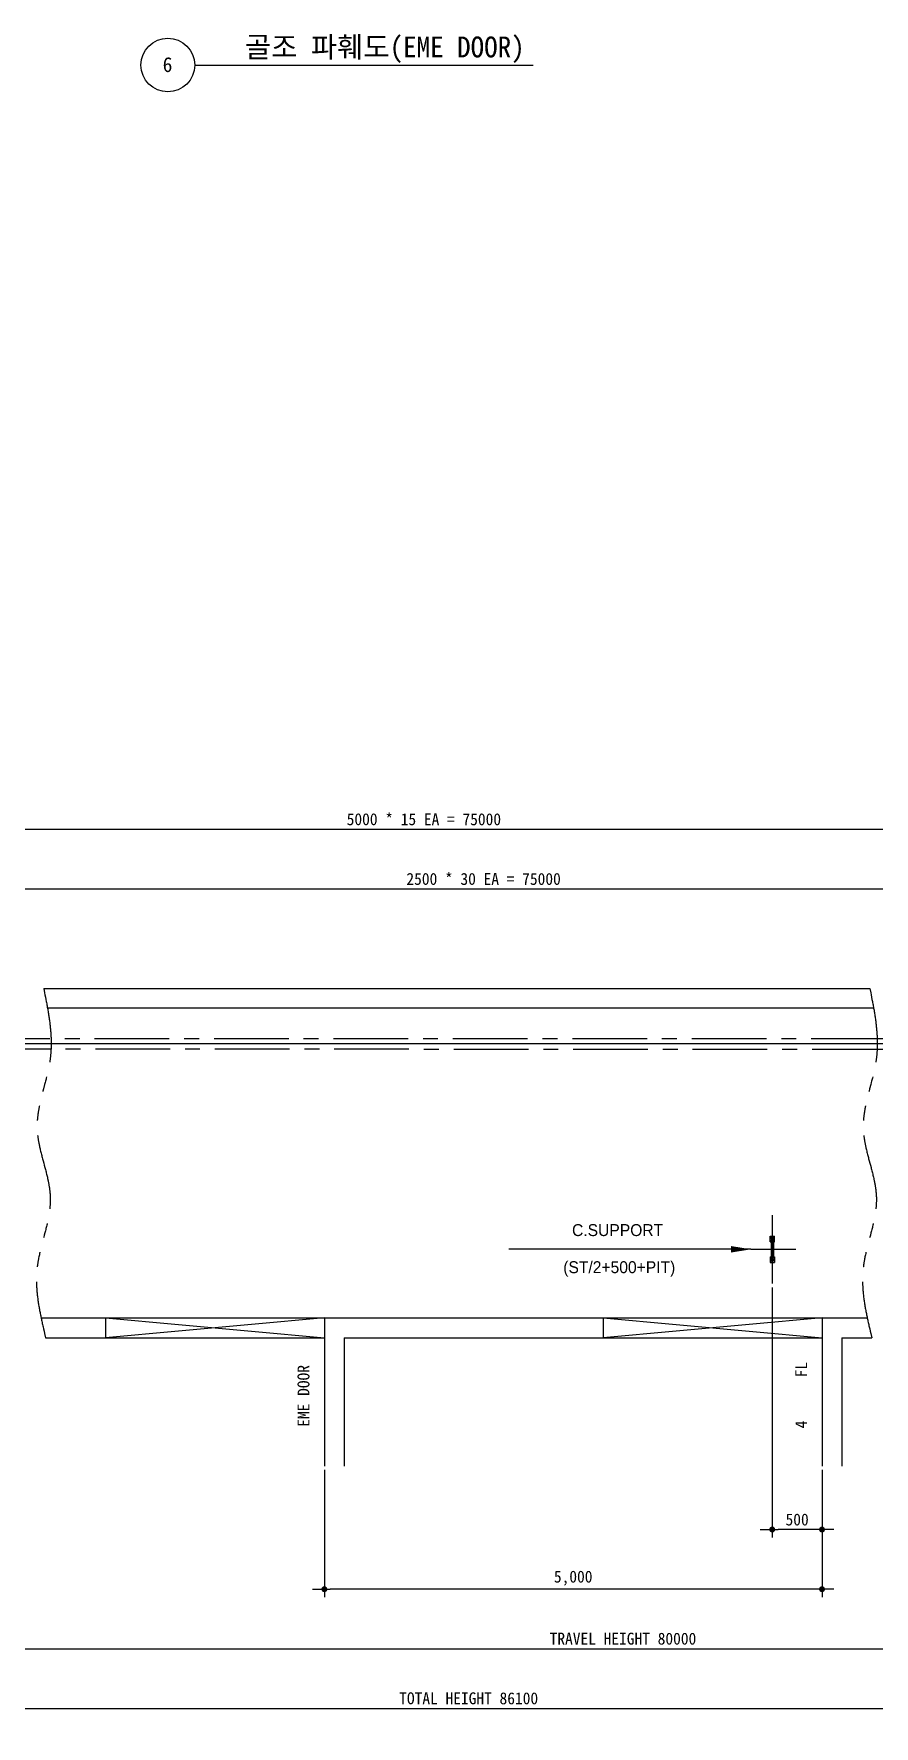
# Model space of a CAD drawing. Extents: x -9109 to 174251, y 57759 to 115528.
# Drawn here: x 153505 to 161947, y 67619 to 84635 of the extents above; entities that cross this region are included whole.
import ezdxf
from ezdxf.enums import TextEntityAlignment as Align

# ---------------------------------------------------------------- set-up
doc = ezdxf.new("R2010")
doc.units = 0
doc.header["$LTSCALE"] = 600
doc.header["$MEASUREMENT"] = 0
doc.linetypes.add('CENTER', pattern=[2, 1.25, -0.25, 0.25, -0.25])
doc.linetypes.add('PHANTOM', pattern=[2.5, 1.25, -0.25, 0.25, -0.25, 0.25, -0.25])
doc.layers.get('0').update_dxf_attribs({"linetype": 'CONTINUOUS'})
for name, color, linetype in [('1', 3, 'CONTINUOUS'), ('3', 1, 'CENTER'), ('4', 6, 'PHANTOM'), ('A-DIMS', 7, 'CONTINUOUS')]:
    doc.layers.add(name, color=color, linetype=linetype)
for name, color, linetype, lineweight in [('A-XXXX-SYMB', 7, 'CONTINUOUS', 25), ('A-XXXX-TXT1', 3, 'CONTINUOUS', 25), ('A-XXXX-TXT2', 3, 'CONTINUOUS', 25)]:
    doc.layers.add(name, color=color, linetype=linetype, lineweight=lineweight)
doc.styles.add('HY울릉도L', font='')
doc.styles.add('LGIS', font='ROMANS.shx', dxfattribs={"width": 0.85, "oblique": 3, "bigfont": 'GSG1.shx'})
doc.styles.add('OTIS', font='')
doc.styles.add('돋움체', font='')
doc.styles.get('HY울릉도L').set_extended_font_data('Dotum')
doc.styles.get('OTIS').set_extended_font_data('Dotum')
doc.styles.get('돋움체').set_extended_font_data('DotumChe')
doc.dimstyles.new('CDIM', dxfattribs={"dimtxt": 3, "dimasz": 1.5, "dimexe": 2, "dimexo": 1, "dimgap": 1, "dimtad": 1, "dimdec": 0, "dimrnd": 0.5, "dimzin": 0, "dimdsep": 32, "dimlunit": 6, "dimtxsty": 'HY울릉도L', "dimblk1": '_CIDOT', "dimblk2": '_CIDOT', "dimsah": 1, "dimcen": 5.5, "dimclrd": 2, "dimclre": 2, "dimclrt": 7, "dimadec": 0, "dimazin": 0, "dimtfac": 1, "dimtdec": 0, "dimtix": 1, "dimtmove": 2, "dimatfit": 1, "dimldrblk": '_CIDOT', "dimfxl": 1, "dimtolj": 1, "dimtzin": 0, "dimlwd": -1, "dimarcsym": 0})
doc.dimstyles.new('LGIS', dxfattribs={"dimtxt": 2, "dimasz": 2, "dimexe": 1, "dimexo": 1, "dimgap": 0.8, "dimtad": 3, "dimzin": 12, "dimdsep": 46, "dimtxsty": 'LGIS', "dimcen": 0, "dimclrd": 3, "dimclre": 3, "dimclrt": 3, "dimadec": 0, "dimazin": 0, "dimtfac": 1, "dimtmove": 0, "dimatfit": 3, "dimfxl": 1, "dimtolj": 1, "dimtzin": 12, "dimarcsym": 0})

# ---------------------------------------------------------------- blocks, each defined once
blk = doc.blocks.new('_CIDOT')
at = {"color": 0, "linetype": 'ByBlock'}
blk.add_line((2, 0), (-1, 0), dxfattribs=at)
at = {"color": 0, "linetype": 'ByBlock', "const_width": 0.5}
blk.add_lwpolyline([(-0.25, 0, 1), (0.25, 0, 1)], format="xyb", close=True, dxfattribs=at)
blk = doc.blocks.new('*D56')
at = {"layer": 'A-DIMS', "lineweight": -2, "transparency": 16777216}
for p, q in [((166923, 70195), (166923, 68316)), ((151923, 70104), (151923, 68316))]:
    blk.add_line(p, q, dxfattribs=at)
at = {"layer": 'A-DIMS', "transparency": 16777216}
blk.add_line((151983, 68396), (166863, 68396), dxfattribs=at)
at = {"layer": 'A-DIMS', "transparency": 16777216, "xscale": 60, "yscale": 60, "zscale": 60, "rotation": 180}
blk.add_blockref('_CIDOT', (151923, 68396), dxfattribs=at)
at = {"layer": 'A-DIMS', "transparency": 16777216, "xscale": 60, "yscale": 60, "zscale": 60}
blk.add_blockref('_CIDOT', (166923, 68396), dxfattribs=at)
at = {"layer": 'A-DIMS', "color": 3, "transparency": 16777216, "insert": (159423, 68498), "char_height": 120, "attachment_point": 5, "style": '돋움체'}
blk.add_mtext('\\A1;{\\C7;TRAVEL HEIGHT 80000}', dxfattribs=at)
blk = doc.blocks.new('*D57')
at = {"layer": 'A-DIMS', "lineweight": -2, "transparency": 16777216}
for p, q in [((147323, 68408), (147323, 67716)), ((168423, 68357), (168423, 67716))]:
    blk.add_line(p, q, dxfattribs=at)
at = {"layer": 'A-DIMS', "transparency": 16777216}
blk.add_line((147383, 67796), (168363, 67796), dxfattribs=at)
at = {"layer": 'A-DIMS', "transparency": 16777216, "xscale": 60, "yscale": 60, "zscale": 60, "rotation": 180}
blk.add_blockref('_CIDOT', (147323, 67796), dxfattribs=at)
at = {"layer": 'A-DIMS', "transparency": 16777216, "xscale": 60, "yscale": 60, "zscale": 60}
blk.add_blockref('_CIDOT', (168423, 67796), dxfattribs=at)
at = {"layer": 'A-DIMS', "color": 3, "transparency": 16777216, "insert": (157873, 67898), "char_height": 120, "attachment_point": 5, "style": '돋움체'}
blk.add_mtext('\\A1;{\\C7;TOTAL HEIGHT 86100}', dxfattribs=at)
blk = doc.blocks.new('*D74')
at = {"layer": 'A-DIMS', "lineweight": -2, "transparency": 16777216}
for p, q in [((152423, 76077), (152423, 76717)), ((162423, 76077), (162423, 76717))]:
    blk.add_line(p, q, dxfattribs=at)
at = {"layer": 'A-DIMS', "transparency": 16777216}
blk.add_line((152483, 76637), (162363, 76637), dxfattribs=at)
at = {"layer": 'A-DIMS', "transparency": 16777216, "xscale": 60, "yscale": 60, "zscale": 60, "rotation": 180}
blk.add_blockref('_CIDOT', (152423, 76637), dxfattribs=at)
at = {"layer": 'A-DIMS', "transparency": 16777216, "xscale": 60, "yscale": 60, "zscale": 60}
blk.add_blockref('_CIDOT', (162423, 76637), dxfattribs=at)
at = {"layer": 'A-DIMS', "color": 3, "transparency": 16777216, "insert": (157423, 76737), "char_height": 120, "attachment_point": 5, "style": '돋움체'}
blk.add_mtext('\\A1;5000 * 15 EA = 75000', dxfattribs=at)
blk = doc.blocks.new('*D75')
at = {"layer": 'A-DIMS', "lineweight": -2, "transparency": 16777216}
for p, q in [((153023, 75077), (153023, 76117)), ((163023, 75077), (163023, 76117))]:
    blk.add_line(p, q, dxfattribs=at)
at = {"layer": 'A-DIMS', "transparency": 16777216}
blk.add_line((153083, 76037), (162963, 76037), dxfattribs=at)
at = {"layer": 'A-DIMS', "transparency": 16777216, "xscale": 60, "yscale": 60, "zscale": 60, "rotation": 180}
blk.add_blockref('_CIDOT', (153023, 76037), dxfattribs=at)
at = {"layer": 'A-DIMS', "transparency": 16777216, "xscale": 60, "yscale": 60, "zscale": 60}
blk.add_blockref('_CIDOT', (163023, 76037), dxfattribs=at)
at = {"layer": 'A-DIMS', "color": 3, "transparency": 16777216, "insert": (158023, 76137), "char_height": 120, "attachment_point": 5, "style": '돋움체'}
blk.add_mtext('\\A1;2500 * 30 EA = 75000', dxfattribs=at)
blk = doc.blocks.new('*D67')
at = {"layer": 'A-DIMS', "lineweight": -2, "transparency": 16777216}
for p, q in [((160923, 72031), (160923, 69516)), ((161423, 70195), (161423, 69516))]:
    blk.add_line(p, q, dxfattribs=at)
at = {"layer": 'A-DIMS', "transparency": 16777216}
blk.add_line((161363, 69596), (160983, 69596), dxfattribs=at)
at = {"layer": 'A-DIMS', "transparency": 16777216, "xscale": 60, "yscale": 60, "zscale": 60, "rotation": 180}
blk.add_blockref('_CIDOT', (160923, 69596), dxfattribs=at)
at = {"layer": 'A-DIMS', "transparency": 16777216, "xscale": 60, "yscale": 60, "zscale": 60}
blk.add_blockref('_CIDOT', (161423, 69596), dxfattribs=at)
at = {"layer": 'A-DIMS', "color": 3, "transparency": 16777216, "insert": (161173, 69696), "char_height": 120, "attachment_point": 5, "style": '돋움체'}
blk.add_mtext('\\A1;{\\C256;500}', dxfattribs=at)
blk = doc.blocks.new('*D70')
at = {"layer": 'A-DIMS', "lineweight": -2, "transparency": 16777216}
for p, q in [((156423, 70195), (156423, 68916)), ((161423, 70195), (161423, 68916))]:
    blk.add_line(p, q, dxfattribs=at)
at = {"layer": 'A-DIMS', "transparency": 16777216}
blk.add_line((161363, 68996), (156483, 68996), dxfattribs=at)
at = {"layer": 'A-DIMS', "transparency": 16777216, "xscale": 60, "yscale": 60, "zscale": 60, "rotation": 180}
blk.add_blockref('_CIDOT', (156423, 68996), dxfattribs=at)
at = {"layer": 'A-DIMS', "transparency": 16777216, "xscale": 60, "yscale": 60, "zscale": 60}
blk.add_blockref('_CIDOT', (161423, 68996), dxfattribs=at)
at = {"layer": 'A-DIMS', "color": 3, "transparency": 16777216, "insert": (158923, 69107), "char_height": 120, "attachment_point": 5, "style": '돋움체'}
blk.add_mtext('\\A1;5,000', dxfattribs=at)

msp = doc.modelspace()

# ---------------------------------------------------------------- linework, layer by layer
for p, q in [((153603, 75036.9), (161903, 75036.9)), ((161941.9, 74836.9), (153641.9, 74836.9)), ((153577, 71724.6), (161877, 71724.6)), ((154223, 71724.6), (154223, 71524.6)), ((156423, 71724.6), (156423, 70234.5)), ((159223, 71724.6), (159223, 71524.6)), ((161423, 71724.6), (161423, 70234.5)), ((153623, 71524.6), (156423, 71524.6)), ((156623, 71524.6), (161423, 71524.6)), ((156623, 71524.6), (156623, 70234.5)), ((161623, 71524.6), (161923, 71524.6)), ((161623, 71524.6), (161623, 70234.5))]:
    msp.add_line(p, q)
at = {"color": 7}
for p, q in [((160901.1, 72544.8), (160944.8, 72544.8)), ((160901.1, 72488), (160901.1, 72544.8)), ((160901.1, 72491.5), (160944.8, 72491.5)), ((160911.7, 72491.5), (160911.7, 72505.1)), ((160911.7, 72505.1), (160934.2, 72505.1)), ((160934.2, 72491.5), (160934.2, 72505.1)), ((160944.8, 72488), (160944.8, 72544.8)), ((160901.1, 72488), (160944.8, 72488)), ((160901.1, 72339.2), (160901.1, 72282.3)), ((160901.1, 72339.2), (160944.8, 72339.2)), ((160901.1, 72335.7), (160944.8, 72335.7)), ((160911.7, 72488), (160911.7, 72339.2)), ((160911.7, 72335.7), (160911.7, 72322)), ((160911.7, 72322), (160934.2, 72322)), ((160934.2, 72488), (160934.2, 72339.2)), ((160934.2, 72335.7), (160934.2, 72322)), ((160944.8, 72339.2), (160944.8, 72282.3)), ((160901.1, 72282.3), (160944.8, 72282.3))]:
    msp.add_line(p, q, dxfattribs=at)
for points in [[(160923, 72535.5), (160933.8, 72529.2), (160933.8, 72516.7), (160923, 72510.5), (160912.1, 72516.7), (160912.1, 72529.2)], [(160923, 72291.7), (160933.8, 72298), (160933.8, 72310.5), (160923, 72316.7), (160912.1, 72310.5), (160912.1, 72298)]]:
    msp.add_lwpolyline(points, close=True, dxfattribs=at)
for centre, radius in [((160923, 72523), 12.5), ((160923, 72523), 5.96), ((160923, 72523), 5.12), ((160923, 72304.2), 12.5), ((160923, 72304.2), 5.96), ((160923, 72304.2), 5.12)]:
    msp.add_circle(centre, radius, dxfattribs=at)
at = {"layer": '1'}
for p, q in [((164960.7, 74478.2), (147045.7, 74478.2)), ((156423, 71724.6), (154223, 71524.6)), ((154223, 71724.6), (156423, 71524.6)), ((161423, 71724.6), (159223, 71524.6)), ((159223, 71724.6), (161423, 71524.6))]:
    msp.add_line(p, q, dxfattribs=at)
at = {"layer": '3'}
for p, q in [((164464.8, 74530.4), (146644.9, 74532)), ((164473.3, 74423.7), (146291.5, 74425.4)), ((160923, 72756.7), (160923, 72070.8)), ((160708.1, 72413.7), (161158.9, 72413.7))]:
    msp.add_line(p, q, dxfattribs=at)
at = {"layer": '4'}
for points in [[(153603, 75036.9), (153603, 75036.9), (153603, 75036.9), (153603, 75036.9), (153650.7, 74801.8), (153746.7, 74328.8), (153422.3, 73632.6), (153784.9, 72928.7), (153454, 72231.2), (153566.8, 71759.4), (153623, 71524.6)], [(161903, 75036.9), (161903, 75036.9), (161903, 75036.9), (161903, 75036.9), (161950.7, 74801.8), (162046.7, 74328.8), (161722.3, 73632.6), (162084.9, 72928.7), (161754, 72231.2), (161866.8, 71759.4), (161923, 71524.6)]]:
    msp.add_open_spline(points, degree=3, knots=[-0.000144, -0.000144, -0.000144, -0.000144, 0, 0, 0, 705.8057787, 1420.5241736, 2135.2425685, 2849.9609634, 3557.5981885, 3557.5981885, 3557.5981885, 3557.5981885], dxfattribs=at)
at = {"layer": 'A-XXXX-SYMB'}
msp.add_line((155120.8, 84321.5), (158521.5, 84321.5), dxfattribs=at)
msp.add_circle((154850.8, 84321.5), 270, dxfattribs=at)

# ---------------------------------------------------------------- texts
at = {"layer": '1', "style": 'OTIS'}
for s, p in [('C.SUPPORT', (159369.4, 72606.7)), ('(ST/2+500+PIT)', (159386.1, 72233.9))]:
    msp.add_text(s, height=120, dxfattribs=at).set_placement(p, align=Align.MIDDLE_CENTER)
at = {"layer": 'A-XXXX-TXT1', "style": '돋움체'}
msp.add_text('골조 파훼도(EME DOOR)', height=210, dxfattribs=at).set_placement((158435.8, 84335.1), align=Align.BOTTOM_RIGHT)
msp.add_text('6', height=150, dxfattribs=at).set_placement((154847.4, 84324.7), align=Align.MIDDLE)
at = {"layer": 'A-XXXX-TXT2', "style": '돋움체'}
for s, p in [('EME DOOR', (156273.5, 70629.8)), ('FL', (161273.5, 71127.7)), ('4', (161273.5, 70613))]:
    msp.add_text(s, height=120, rotation=90, dxfattribs=at).set_placement(p)

# ---------------------------------------------------------------- dimensions: what is measured, and where the dimension line sits
at = {"layer": 'A-DIMS'}
for base, p1, p2, text, picture, middle in [((162423, 76636.9), (152423, 76036.9), (162423, 76036.9), '5000 * 15 EA = 75000', '*D74', (157423, 76737)), ((163023, 76036.9), (153023, 75036.9), (163023, 75036.9), '2500 * 30 EA = 75000', '*D75', (158023, 76137)), ((160923, 69596.1), (161423, 70234.5), (160923, 72070.8), '{\\C256;<>}', '*D67', (161173, 69696.1)), ((166923, 68396.1), (151923, 70144), (166923, 70234.5), '{\\C7;TRAVEL HEIGHT 80000}', '*D56', (159423, 68498.1)), ((168423, 67796.1), (147323, 68447.6), (168423, 68396.6), '{\\C7;TOTAL HEIGHT 86100}', '*D57', (157873, 67898.1))]:
    dim = msp.add_linear_dim(base=base, p1=p1, p2=p2, text=text, dimstyle='CDIM', override={"dimscale": 40, "dimtxsty": '돋움체', "dimclrd": 256, "dimclre": 256, "dimclrt": 3}, dxfattribs=at)
    dim.commit()
    dim.dimension.update_dxf_attribs({"geometry": picture, "text_midpoint": middle})
dim = msp.add_linear_dim(base=(156423, 68996.1), p1=(161423, 70234.5), p2=(156423, 70234.5), dimstyle='CDIM', override={"dimscale": 40, "dimtxsty": '돋움체', "dimclrd": 256, "dimclre": 256, "dimclrt": 3}, dxfattribs=at)
dim.commit()
dim.dimension.update_dxf_attribs({"geometry": '*D70', "text_midpoint": (158923, 69107.5)})

# ---------------------------------------------------------------- leaders
at = {"layer": '1'}
msp.add_leader([(160708.1, 72413.7), (158277.1, 72413.7)], dimstyle='LGIS', override={"dimscale": 100, "dimtxt": 2.25, "dimgap": 0.7, "dimtad": 0, "dimzin": 8, "dimtzin": 8}, dxfattribs=at)

doc.saveas('drawing.dxf')
